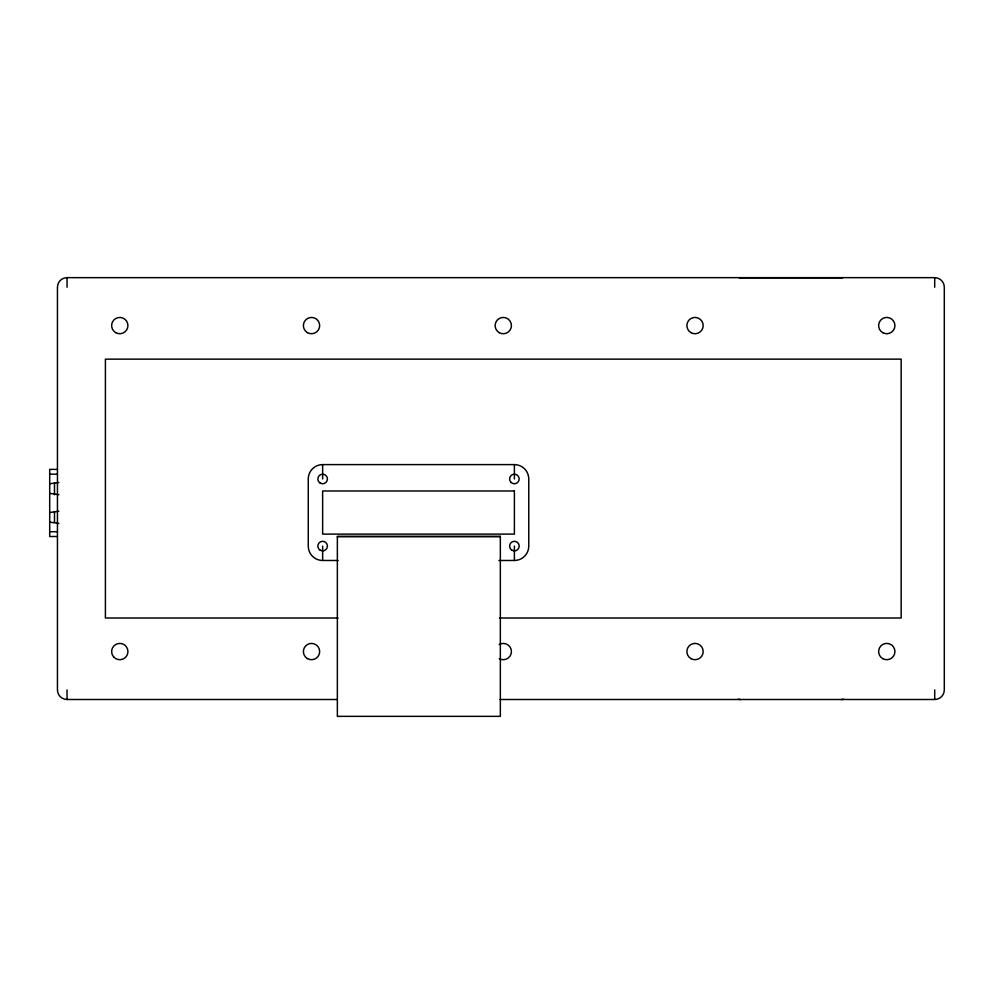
<?xml version="1.0" encoding="UTF-8"?>
<svg xmlns="http://www.w3.org/2000/svg" width="994" height="994" viewBox="0 0 994 994"><rect width="100%" height="100%" fill="white"/><g stroke="black" fill="none" stroke-linecap="round" stroke-linejoin="round"><path stroke-width="1.49" d="M843.72 699.254L841.235 699.577M49.7 483.78L58.857 482.475M49.7 512.544L58.857 511.227M740.567 277.724L739.312 277.811L842.49 277.811L841.235 277.724M337.128 699.49L67.045 699.49A9.592 9.592 0 0 1 57.453 689.911L57.453 287.229A9.592 9.592 0 0 1 67.045 277.649L934.708 277.649A9.592 9.592 0 0 1 944.3 287.229L944.3 689.911A9.592 9.592 0 0 1 934.708 699.49L500.106 699.49M338.109 560.479L322.64 560.479A14.376 14.376 0 0 1 308.264 546.091L308.264 478.984A14.376 14.376 0 0 1 322.64 464.608L514.395 464.608A14.376 14.376 0 0 1 528.771 478.984L528.771 546.091A14.376 14.376 0 0 1 514.395 560.479L498.926 560.479M57.416 469.392L49.7 469.392L49.7 536.511L57.416 536.511M49.7 474.188L57.416 474.188M49.7 531.715L57.416 531.715M337.364 536.685L500.342 536.685M338.072 618.007L105.401 618.007L105.401 359.145L901.16 359.145L901.16 618.007L499.398 618.007M740.567 699.577L738.082 699.254M49.7 493.359L58.857 494.677M49.7 522.123L58.857 523.44M934.708 277.649L934.708 287.229M934.708 689.911L934.708 699.49M514.395 464.608L514.395 478.984M514.395 546.091L514.395 560.479M322.64 464.608L322.64 478.984M322.64 546.091L322.64 560.479M67.045 277.649L67.045 287.229M67.045 689.911L67.045 699.49M54.496 482.686L54.496 494.813M54.496 511.512L54.496 522.123M499.199 644.497A8.151 8.151 0 0 1 511.425 651.555A8.151 8.151 0 0 1 499.199 658.612M514.395 490.974L322.64 490.974L322.64 534.113L514.395 534.113L514.395 490.974M500.342 536.325L337.364 536.325L337.364 716.351L500.342 716.351L500.342 536.325M690.954 332.642A8.151 8.151 0 0 0 703.18 325.585A8.151 8.151 0 0 0 690.954 318.527A8.151 8.151 0 0 0 690.954 332.642M882.697 658.612A8.151 8.151 0 0 0 894.923 651.555A8.151 8.151 0 0 0 882.697 644.497A8.151 8.151 0 0 0 882.697 658.612M690.954 658.612A8.151 8.151 0 0 0 703.18 651.555A8.151 8.151 0 0 0 690.954 644.497A8.151 8.151 0 0 0 690.954 658.612M307.457 658.612A8.151 8.151 0 0 0 319.67 651.555A8.151 8.151 0 0 0 307.457 644.497A8.151 8.151 0 0 0 307.457 658.612M114.012 657.32A8.151 8.151 0 0 0 127.654 653.667A8.151 8.151 0 0 0 117.665 643.69A8.151 8.151 0 0 0 114.012 657.32M115.702 332.642A8.151 8.151 0 0 0 127.928 325.585A8.151 8.151 0 0 0 115.702 318.527A8.151 8.151 0 0 0 115.702 332.642M307.457 332.642A8.151 8.151 0 0 0 319.67 325.585A8.151 8.151 0 0 0 307.457 318.527A8.151 8.151 0 0 0 307.457 332.642M499.199 332.642A8.151 8.151 0 0 0 511.425 325.585A8.151 8.151 0 0 0 499.199 318.527A8.151 8.151 0 0 0 499.199 332.642M882.697 332.642A8.151 8.151 0 0 0 894.923 325.585A8.151 8.151 0 0 0 882.697 318.527A8.151 8.151 0 0 0 882.697 332.642M511.003 482.376A4.796 4.796 0 0 0 519.017 480.226A4.796 4.796 0 0 0 513.152 474.349A4.796 4.796 0 0 0 511.003 482.376M320.242 483.134A4.796 4.796 0 0 0 327.436 478.984A4.796 4.796 0 0 0 320.242 474.834A4.796 4.796 0 0 0 320.242 483.134M320.242 550.254A4.796 4.796 0 0 0 327.436 546.091A4.796 4.796 0 0 0 320.242 541.941A4.796 4.796 0 0 0 320.242 550.254M511.997 550.254A4.796 4.796 0 0 0 519.191 546.091A4.796 4.796 0 0 0 511.997 541.941A4.796 4.796 0 0 0 511.997 550.254"/></g></svg>
